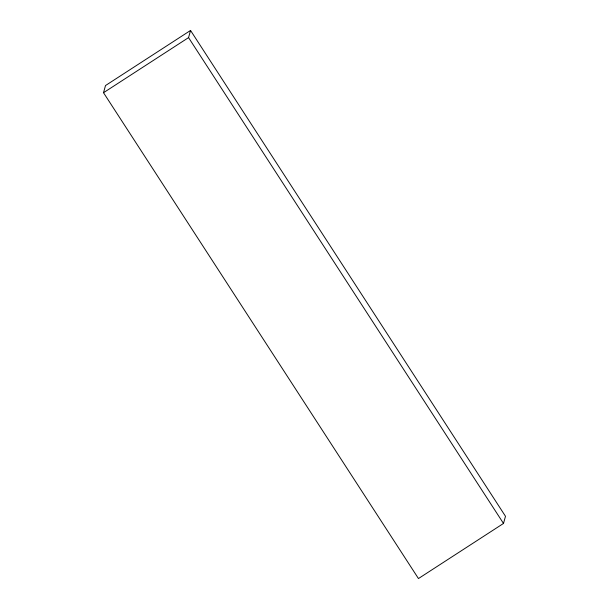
<?xml version="1.0" encoding="UTF-8"?>
<svg xmlns="http://www.w3.org/2000/svg" width="609" height="609" viewBox="0 0 609 609"><rect width="100%" height="100%" fill="white"/><g stroke="black" fill="none" stroke-linecap="round" stroke-linejoin="round"><path stroke-width="0.91" d="M103.515 92.713L105.502 85.549L190.541 30.45L505.485 516.287L503.498 523.451L418.459 578.55L103.515 92.713L188.554 37.613L190.541 30.45M188.554 37.613L503.498 523.451"/></g></svg>
